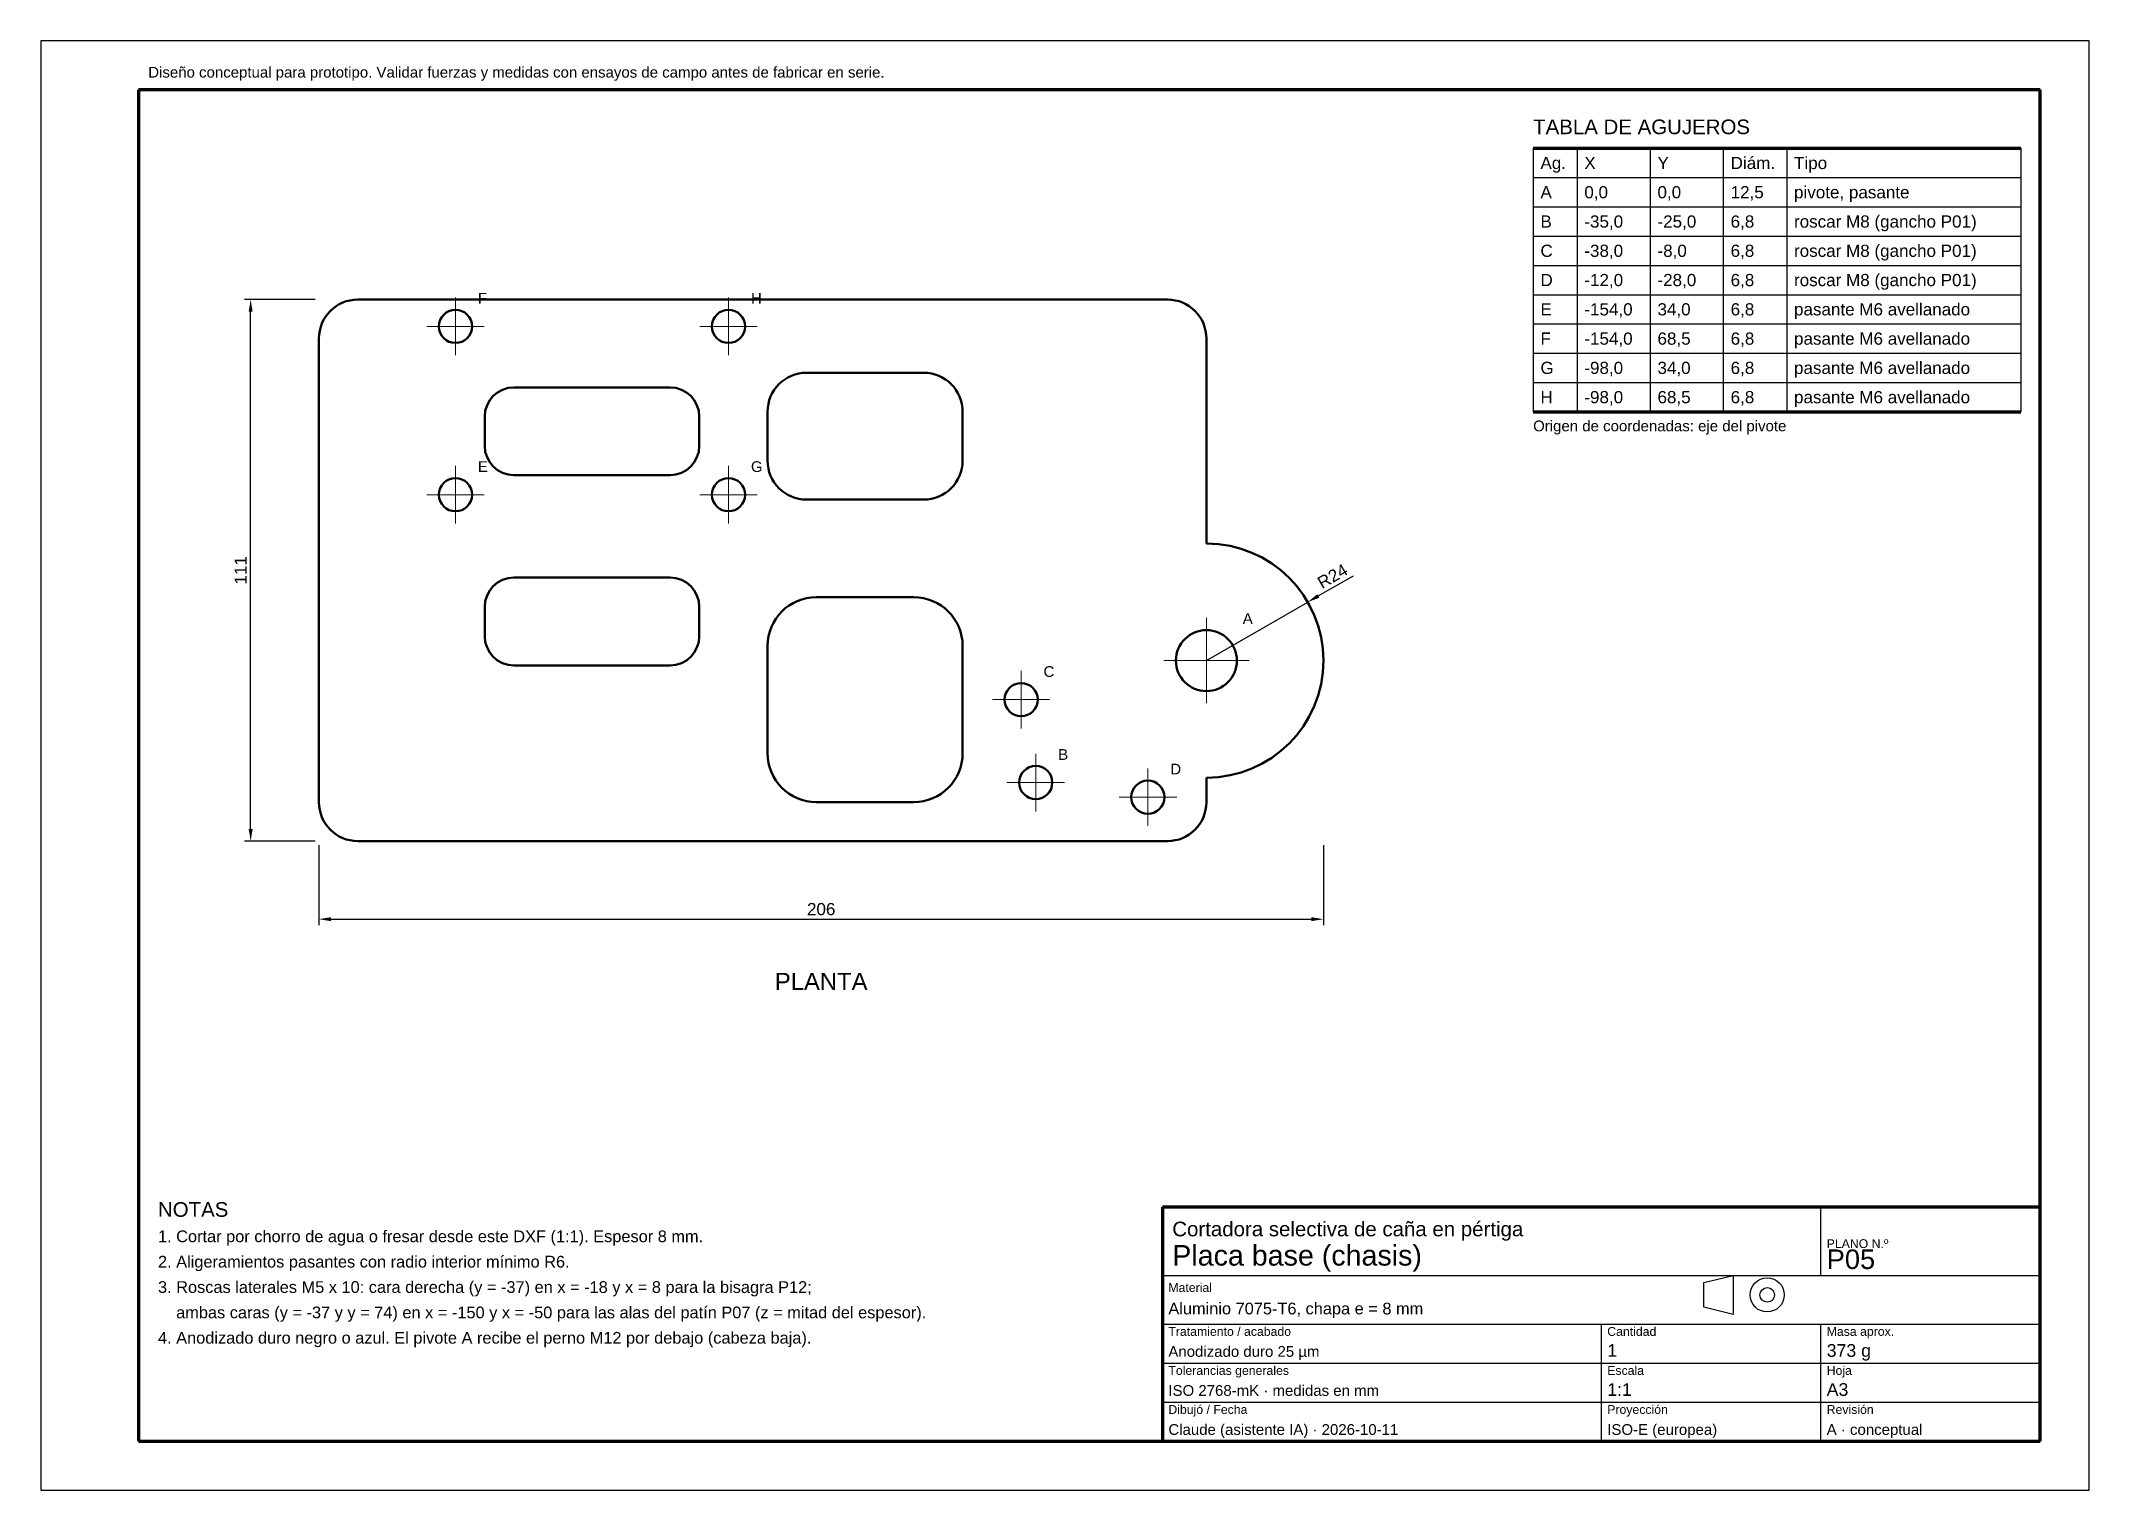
# Model space of a CAD drawing. Header units: millimetres. Extents: x 0 to 420, y 0 to 297.
import ezdxf
from ezdxf.enums import TextEntityAlignment as Align

# ---------------------------------------------------------------- set-up
doc = ezdxf.new("R2010")
doc.units = ezdxf.units.MM
doc.linetypes.add('ACAD_ISO02W100', pattern=[15, 12, -3])
doc.linetypes.add('ACAD_ISO04W100', pattern=[30, 24, -3, 0, -3])
for name, color, linetype, lineweight in [('COTAS', 4, 'Continuous', 18), ('EJES', 1, 'ACAD_ISO04W100', 18), ('MARCO', 7, 'Continuous', 70), ('OCULTAS', 8, 'ACAD_ISO02W100', 25), ('TEXTO', 7, 'Continuous', 25), ('VISIBLE', 7, 'Continuous', 50)]:
    doc.layers.add(name, color=color, linetype=linetype, lineweight=lineweight)
doc.styles.get("Standard").update_dxf_attribs({"font": 'arial.ttf'})
doc.dimstyles.new('ISO25', dxfattribs={"dimtxt": 2.5, "dimasz": 2.5, "dimexe": 1.25, "dimexo": 0.8, "dimgap": 0.8, "dimtad": 1, "dimdec": 1, "dimtxsty": 'Standard', "dimcen": 2.5, "dimclrd": 4, "dimclre": 4, "dimclrt": 7, "dimazin": 3, "dimtfac": 1, "dimtmove": 0, "dimatfit": 3})

msp = doc.modelspace()

# ---------------------------------------------------------------- linework, layer by layer
at = {"layer": 'EJES'}
for p, q in [((85, 232.6), (85, 244.4)), ((141, 232.6), (141, 244.4)), ((79.1, 238.5), (90.9, 238.5)), ((135.1, 238.5), (146.9, 238.5)), ((85, 198.1), (85, 209.9)), ((141, 198.1), (141, 209.9)), ((79.1, 204), (90.9, 204)), ((135.1, 204), (146.9, 204)), ((239, 161.25), (239, 178.75)), ((230.25, 170), (247.75, 170)), ((201, 156.1), (201, 167.9)), ((195.1, 162), (206.9, 162)), ((204, 139.1), (204, 150.9)), ((227, 136.1), (227, 147.9)), ((198.1, 145), (209.9, 145)), ((221.1, 142), (232.9, 142))]:
    msp.add_line(p, q, dxfattribs=at)
at = {"layer": 'MARCO'}
for p, q in [((410, 287), (20, 287)), ((20, 287), (20, 10)), ((410, 10), (410, 287)), ((306, 275), (406, 275)), ((306, 221), (406, 221)), ((410, 58), (230, 58)), ((230, 58), (230, 10)), ((410, 10), (410, 58)), ((20, 10), (410, 10)), ((230, 10), (410, 10))]:
    msp.add_line(p, q, dxfattribs=at)
at = {"layer": 'OCULTAS'}
for p, q in [((65, 244), (231, 244)), ((57, 141), (57, 236)), ((239, 194), (239, 236)), ((157, 229), (181, 229)), ((97, 226), (129, 226)), ((91, 214), (91, 220)), ((135, 214), (135, 220)), ((149, 211), (149, 221)), ((189, 211), (189, 221)), ((97, 208), (129, 208)), ((157, 203), (181, 203)), ((97, 187), (129, 187)), ((91, 175), (91, 181)), ((135, 175), (135, 181)), ((159, 183), (179, 183)), ((149, 151), (149, 173)), ((189, 151), (189, 173)), ((97, 169), (129, 169)), ((239, 141), (239, 146)), ((159, 141), (179, 141)), ((65, 133), (231, 133))]:
    msp.add_line(p, q, dxfattribs=at)
for centre, radius in [((85, 238.5), 3.4), ((141, 238.5), 3.4), ((85, 204), 3.4), ((141, 204), 3.4), ((239, 170), 6.25), ((201, 162), 3.4), ((204, 145), 3.4), ((227, 142), 3.4)]:
    msp.add_circle(centre, radius, dxfattribs=at)
for centre, radius, start, end in [((65, 236), 8, 90, 180), ((231, 236), 8, 0, 90), ((157, 221), 8, 90, 180), ((181, 221), 8, 0, 90), ((97, 220), 6, 90, 180), ((129, 220), 6, 0, 90), ((97, 214), 6, -180, -90), ((129, 214), 6, -90, 0), ((157, 211), 8, -180, -90), ((181, 211), 8, -90, 0), ((239, 170), 24, -90, 90), ((97, 181), 6, 90, 180), ((129, 181), 6, 0, 90), ((159, 173), 10, 90, 180), ((179, 173), 10, 0, 90), ((97, 175), 6, -180, -90), ((129, 175), 6, -90, 0), ((159, 151), 10, -180, -90), ((179, 151), 10, -90, 0), ((65, 141), 8, 180, 270), ((231, 141), 8, 270, 360)]:
    msp.add_arc(centre, radius, start, end, dxfattribs=at)
at = {"layer": 'TEXTO'}
for p, q in [((420, 297), (0, 297)), ((0, 297), (0, 0)), ((420, 0), (420, 297)), ((306, 275), (306, 221)), ((315, 275), (315, 221)), ((330, 275), (330, 221)), ((345, 275), (345, 221)), ((358, 275), (358, 221)), ((406, 275), (406, 221)), ((306, 269), (406, 269)), ((306, 263), (406, 263)), ((306, 257), (406, 257)), ((306, 251), (406, 251)), ((306, 245), (406, 245)), ((306, 239), (406, 239)), ((306, 233), (406, 233)), ((306, 227), (406, 227)), ((365, 44), (365, 58)), ((230, 44), (410, 44)), ((341, 42.5), (347, 44)), ((341, 37.5), (341, 42.5)), ((347, 44), (347, 36)), ((230, 34), (410, 34)), ((320, 10), (320, 34)), ((347, 36), (341, 37.5)), ((365, 10), (365, 34)), ((230, 26), (410, 26)), ((230, 18), (410, 18)), ((0, 0), (420, 0))]:
    msp.add_line(p, q, dxfattribs=at)
for radius in [3.5, 1.5]:
    msp.add_circle((354, 40), radius, dxfattribs=at)
at = {"layer": 'VISIBLE'}
for p, q in [((65, 244), (231, 244)), ((57, 141), (57, 236)), ((239, 194), (239, 236)), ((157, 229), (181, 229)), ((97, 226), (129, 226)), ((91, 214), (91, 220)), ((135, 214), (135, 220)), ((149, 211), (149, 221)), ((189, 211), (189, 221)), ((97, 208), (129, 208)), ((157, 203), (181, 203)), ((97, 187), (129, 187)), ((91, 175), (91, 181)), ((135, 175), (135, 181)), ((159, 183), (179, 183)), ((149, 151), (149, 173)), ((189, 151), (189, 173)), ((97, 169), (129, 169)), ((239, 141), (239, 146)), ((159, 141), (179, 141)), ((65, 133), (231, 133))]:
    msp.add_line(p, q, dxfattribs=at)
for centre, radius in [((85, 238.5), 3.4), ((141, 238.5), 3.4), ((85, 204), 3.4), ((141, 204), 3.4), ((239, 170), 6.25), ((201, 162), 3.4), ((204, 145), 3.4), ((227, 142), 3.4)]:
    msp.add_circle(centre, radius, dxfattribs=at)
for centre, radius, start, end in [((65, 236), 8, 90, 180), ((231, 236), 8, 0, 90), ((157, 221), 8, 90, 180), ((181, 221), 8, 0, 90), ((97, 220), 6, 90, 180), ((129, 220), 6, 0, 90), ((97, 214), 6, -180, -90), ((129, 214), 6, -90, 0), ((157, 211), 8, -180, -90), ((181, 211), 8, -90, 0), ((239, 170), 24, -90, 90), ((97, 181), 6, 90, 180), ((129, 181), 6, 0, 90), ((159, 173), 10, 90, 180), ((179, 173), 10, 0, 90), ((97, 175), 6, -180, -90), ((129, 175), 6, -90, 0), ((159, 151), 10, -180, -90), ((179, 151), 10, -90, 0), ((65, 141), 8, 180, 270), ((231, 141), 8, 270, 360)]:
    msp.add_arc(centre, radius, start, end, dxfattribs=at)

# ---------------------------------------------------------------- texts
at = {"layer": 'COTAS'}
for s, p in [('F', (89.6, 242.5)), ('H', (145.6, 242.5)), ('E', (89.6, 208)), ('G', (145.6, 208)), ('A', (246.45, 176.85)), ('C', (205.6, 166)), ('B', (208.6, 149)), ('D', (231.6, 146))]:
    msp.add_text(s, height=2.2, dxfattribs=at).set_placement(p, align=Align.BOTTOM_LEFT)
at = {"layer": 'TEXTO'}
for s, height, p in [('Diseño conceptual para prototipo. Validar fuerzas y medidas con ensayos de campo antes de fabricar en serie.', 2.2, (22, 289.5)), ('Origen de coordenadas: eje del pivote', 2.2, (306, 217)), ('NOTAS', 3, (24, 56)), ('Cortadora selectiva de caña en pértiga', 3, (232, 52)), ('1. Cortar por chorro de agua o fresar desde este DXF (1:1). Espesor 8 mm.', 2.4, (24, 50.8)), ('Placa base (chasis)', 4.2, (232, 46)), ('PLANO N.º', 1.8, (366.2, 49.6)), ('2. Aligeramientos pasantes con radio interior mínimo R6.', 2.4, (24, 45.6)), ('P05', 4, (366.2, 45.3)), ('3. Roscas laterales M5 x 10: cara derecha (y = -37) en x = -18 y x = 8 para la bisagra P12;', 2.4, (24, 40.4)), ('Material', 1.8, (231.2, 40.6)), ('Aluminio 7075-T6, chapa e = 8 mm', 2.4, (231.2, 36)), ('    ambas caras (y = -37 y y = 74) en x = -150 y x = -50 para las alas del patín P07 (z = mitad del espesor).', 2.4, (24, 35.2)), ('4. Anodizado duro negro o azul. El pivote A recibe el perno M12 por debajo (cabeza baja).', 2.4, (24, 30)), ('Anodizado duro 25 µm', 2.2, (231.2, 27.3)), ('Tratamiento / acabado', 1.8, (231.2, 31.6)), ('Cantidad', 1.8, (321.2, 31.6)), ('1', 2.6, (321.2, 27.3)), ('373 g', 2.6, (366.2, 27.3)), ('Masa aprox.', 1.8, (366.2, 31.6)), ('Tolerancias generales', 1.8, (231.2, 23.6)), ('Escala', 1.8, (321.2, 23.6)), ('Hoja', 1.8, (366.2, 23.6)), ('ISO 2768-mK · medidas en mm', 2.2, (231.2, 19.3)), ('1:1', 2.6, (321.2, 19.3)), ('A3', 2.6, (366.2, 19.3)), ('Dibujó / Fecha', 1.8, (231.2, 15.6)), ('Proyección', 1.8, (321.2, 15.6)), ('Revisión', 1.8, (366.2, 15.6)), ('Claude (asistente IA) · 2026-10-11', 2.2, (231.2, 11.3)), ('ISO-E (europea)', 2.2, (321.2, 11.3)), ('A · conceptual', 2.2, (366.2, 11.3))]:
    msp.add_text(s, height=height, dxfattribs=at).set_placement(p)
msp.add_text('TABLA DE AGUJEROS', height=3, dxfattribs=at).set_placement((306, 277), align=Align.BOTTOM_LEFT)
for s, p in [('Ag.', (307.5, 272)), ('X', (316.5, 272)), ('Y', (331.5, 272)), ('Diám.', (346.5, 272)), ('Tipo', (359.5, 272)), ('A', (307.5, 266)), ('0,0', (316.5, 266)), ('0,0', (331.5, 266)), ('12,5', (346.5, 266)), ('pivote, pasante', (359.5, 266)), ('B', (307.5, 260)), ('-35,0', (316.5, 260)), ('-25,0', (331.5, 260)), ('6,8', (346.5, 260)), ('roscar M8 (gancho P01)', (359.5, 260)), ('C', (307.5, 254)), ('-38,0', (316.5, 254)), ('-8,0', (331.5, 254)), ('6,8', (346.5, 254)), ('roscar M8 (gancho P01)', (359.5, 254)), ('D', (307.5, 248)), ('-12,0', (316.5, 248)), ('-28,0', (331.5, 248)), ('6,8', (346.5, 248)), ('roscar M8 (gancho P01)', (359.5, 248)), ('E', (307.5, 242)), ('-154,0', (316.5, 242)), ('34,0', (331.5, 242)), ('6,8', (346.5, 242)), ('pasante M6 avellanado', (359.5, 242)), ('F', (307.5, 236)), ('-154,0', (316.5, 236)), ('68,5', (331.5, 236)), ('6,8', (346.5, 236)), ('pasante M6 avellanado', (359.5, 236)), ('G', (307.5, 230)), ('-98,0', (316.5, 230)), ('34,0', (331.5, 230)), ('6,8', (346.5, 230)), ('pasante M6 avellanado', (359.5, 230)), ('H', (307.5, 224)), ('-98,0', (316.5, 224)), ('68,5', (331.5, 224)), ('6,8', (346.5, 224)), ('pasante M6 avellanado', (359.5, 224))]:
    msp.add_text(s, height=2.5, dxfattribs=at).set_placement(p, align=Align.MIDDLE_LEFT)
msp.add_text('PLANTA', height=3.5, dxfattribs=at).set_placement((160, 106), align=Align.TOP_CENTER)

# ---------------------------------------------------------------- dimensions: what is measured, and where the dimension line sits
at = {"layer": 'COTAS'}
msp.add_linear_dim(base=(43, 133), p1=(57, 133), p2=(57, 244), angle=90, dimstyle='ISO25', dxfattribs=at).render()
msp.add_radius_dim(center=(239, 170), mpoint=(259.78, 182), dimstyle='ISO25', dxfattribs=at).render()
msp.add_linear_dim(base=(57, 117), p1=(57, 133), p2=(263, 133), dimstyle='ISO25', dxfattribs=at).render()

doc.saveas('drawing.dxf')
